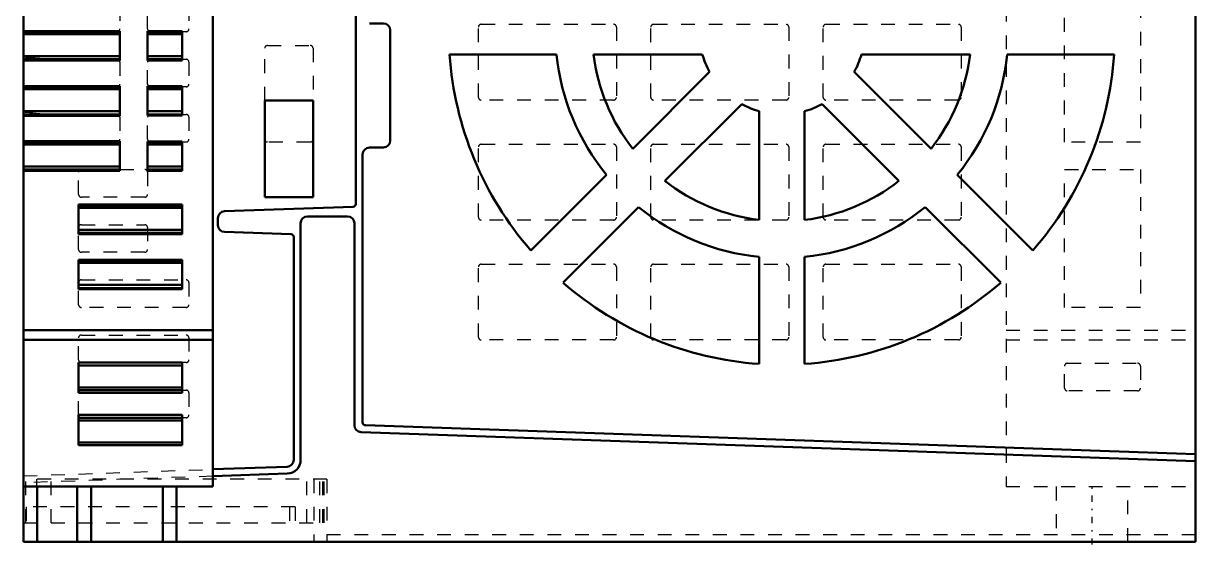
# Model space of a CAD drawing. Header units: millimetres. Extents: x 0 to 304, y 0 to 394.
# Drawn here: x 3.9 to 88.9, y -0.2 to 37.6 of the extents above; entities that cross this region are included whole.
import ezdxf

# ---------------------------------------------------------------- set-up
doc = ezdxf.new("R2010")
doc.units = ezdxf.units.MM
doc.linetypes.add('Center', pattern=[1.5, 0.45, -0.5, 0.05, -0.5])
doc.linetypes.add('Dashed', pattern=[2, 1, -1])
for name, color, linetype, lineweight in [('AM_4', 7, 'Continuous', 50), ('AM_6', 2, 'Continuous', 35), ('AM_7', 7, 'Center', 25), ('AM_9', 6, 'Dashed', 25)]:
    doc.layers.add(name, color=color, linetype=linetype, lineweight=lineweight)

# ---------------------------------------------------------------- blocks, each defined once
blk = doc.blocks.new('2_MDDLN45SE_5_in_MDDLN45SE_1100')
at = {"layer": 'AM_4'}
for p, q in [((3.866, 0), (3.866, 153.3)), ((88.866, 145.1), (88.866, 0)), ((17.603, 100.734), (17.603, 4)), ((27.966, 24.5), (27.966, 41.81)), ((28.966, 37.6), (29.966, 37.6)), ((10.866, 37.05), (3.866, 37.05)), ((10.866, 37), (3.866, 37)), ((10.866, 36.828), (3.866, 36.828)), ((10.866, 34.908), (10.866, 37.05)), ((12.866, 34.914), (12.866, 37.045)), ((12.866, 37.045), (15.366, 37.045)), ((12.866, 37), (15.366, 37)), ((12.866, 36.828), (15.366, 36.828)), ((15.366, 34.914), (15.366, 37.045)), ((30.466, 37.1), (30.466, 29.1)), ((10.866, 35.228), (3.866, 35.228)), ((10.866, 35), (3.866, 35)), ((3.866, 34.908), (10.866, 34.908)), ((12.866, 35.228), (15.366, 35.228)), ((12.866, 35), (15.366, 35)), ((15.366, 34.914), (12.866, 34.914)), ((42.529, 35.35), (34.773, 35.35)), ((45.216, 35.35), (53.098, 35.35)), ((64.635, 35.35), (72.517, 35.35)), ((82.96, 35.35), (75.203, 35.35)), ((53.62, 34.088), (48.047, 28.514)), ((69.685, 28.514), (64.112, 34.088)), ((10.866, 33.05), (3.866, 33.05)), ((10.866, 33), (3.866, 33)), ((10.866, 32.828), (3.866, 32.828)), ((10.866, 30.908), (10.866, 33.05)), ((12.866, 30.914), (12.866, 33.045)), ((12.866, 33.045), (15.366, 33.045)), ((12.866, 33), (15.366, 33)), ((12.866, 32.828), (15.366, 32.828)), ((15.366, 30.914), (15.366, 33.045)), ((21.366, 25), (21.366, 32)), ((21.366, 32), (24.866, 32)), ((24.866, 32), (24.866, 25)), ((50.381, 26.181), (55.954, 31.754)), ((61.779, 31.754), (67.352, 26.181)), ((10.866, 31.228), (3.866, 31.228)), ((10.866, 31), (3.866, 31)), ((3.866, 30.908), (10.866, 30.908)), ((12.866, 31.228), (15.366, 31.228)), ((12.866, 31), (15.366, 31)), ((15.366, 30.914), (12.866, 30.914)), ((57.216, 31.231), (57.216, 23.349)), ((60.516, 23.349), (60.516, 31.231)), ((10.866, 29.05), (3.866, 29.05)), ((10.866, 29), (3.866, 29)), ((10.866, 26.908), (10.866, 29.05)), ((12.866, 26.914), (12.866, 29.045)), ((12.866, 29.045), (15.366, 29.045)), ((12.866, 29), (15.366, 29)), ((15.366, 26.914), (15.366, 29.045)), ((10.866, 28.828), (3.866, 28.828)), ((12.866, 28.828), (15.366, 28.828)), ((28.466, 28.1), (28.466, 8.65)), ((29.966, 28.6), (28.966, 28.6)), ((10.866, 27.228), (3.866, 27.228)), ((12.866, 27.228), (15.366, 27.228)), ((10.866, 27), (3.866, 27)), ((3.866, 26.908), (10.866, 26.908)), ((12.866, 27), (15.366, 27)), ((15.366, 26.914), (12.866, 26.914)), ((40.663, 21.13), (46.148, 26.615)), ((71.585, 26.615), (77.07, 21.13)), ((24.866, 25), (21.366, 25)), ((7.866, 22.314), (7.866, 24.456)), ((7.866, 24.456), (15.366, 24.456)), ((7.866, 24.406), (15.366, 24.406)), ((7.866, 24.234), (15.366, 24.234)), ((15.366, 22.314), (15.366, 24.456)), ((18.449, 23.975), (27.766, 24.3)), ((48.481, 24.281), (42.996, 18.797)), ((74.736, 18.797), (69.251, 24.281)), ((17.966, 22.975), (17.966, 23.475)), ((23.966, 23.1), (23.966, 5.946)), ((27.366, 23.6), (24.466, 23.6)), ((27.866, 8.46), (27.866, 23.1)), ((7.866, 22.634), (15.366, 22.634)), ((7.866, 22.406), (15.366, 22.406)), ((15.366, 22.314), (7.866, 22.314)), ((23.273, 22.307), (18.449, 22.475)), ((23.466, 5.946), (23.466, 22.107)), ((7.866, 18.314), (7.866, 20.456)), ((7.866, 20.456), (15.366, 20.456)), ((7.866, 20.406), (15.366, 20.406)), ((15.366, 18.314), (15.366, 20.456)), ((57.216, 12.906), (57.216, 20.663)), ((60.516, 20.663), (60.516, 12.906)), ((7.866, 20.234), (15.366, 20.234)), ((7.866, 18.634), (15.366, 18.634)), ((7.866, 18.406), (15.366, 18.406)), ((15.366, 18.314), (7.866, 18.314)), ((17.603, 15.346), (3.866, 15.346)), ((17.603, 14.65), (3.866, 14.65)), ((7.866, 10.8), (7.866, 13)), ((15.366, 13), (7.866, 13)), ((7.866, 12.8), (15.366, 12.8)), ((15.366, 10.8), (15.366, 13)), ((7.866, 11.2), (15.366, 11.2)), ((7.866, 11), (15.366, 11)), ((7.866, 10.8), (15.366, 10.8)), ((7.866, 7), (7.866, 9.2)), ((7.866, 9.2), (15.366, 9.2)), ((7.866, 9), (15.366, 9)), ((7.866, 8.8), (15.366, 8.8)), ((15.366, 7), (15.366, 9.2)), ((88.866, 5.847), (28.349, 7.961)), ((28.666, 8.45), (88.866, 6.348)), ((7.866, 7.2), (15.366, 7.2)), ((7.866, 7), (15.366, 7)), ((17.603, 5.258), (22.984, 5.446)), ((23.001, 4.946), (17.603, 4.758)), ((3.866, 4), (17.603, 4)), ((4.866, 0), (4.866, 4)), ((7.766, 0), (7.766, 4)), ((8.766, 0), (8.766, 4)), ((13.966, 0), (13.966, 4)), ((14.966, 0), (14.966, 4)), ((88.866, 0), (3.866, 0))]:
    blk.add_line(p, q, dxfattribs=at)
for centre, radius, start, end in [((29.966, 37.1), 0.5, 0, 90), ((58.866, 37), 24.15, 183.91767, 221.08233), ((58.866, 37), 16.42, 185.76723, 219.23277), ((58.866, 37), 13.75, 186.8921, 218.1079), ((58.866, 37), 6, 195.96201, 209.03799), ((58.866, 37), 6, 330.96201, 344.03799), ((58.866, 37), 13.75, 321.8921, 353.1079), ((58.866, 37), 16.42, 320.76723, 354.23277), ((58.866, 37), 24.15, 318.91767, 356.08233), ((58.866, 37), 6, 240.96201, 254.03799), ((58.866, 37), 6, 285.96201, 299.03799), ((29.966, 29.1), 0.5, 270, 0), ((28.966, 28.1), 0.5, 90, 180), ((58.866, 37), 13.75, 231.8921, 263.1079), ((58.866, 37), 13.75, 276.8921, 308.1079), ((18.466, 23.475), 0.5, 92, 180), ((27.766, 24.5), 0.2, 270, 0), ((58.866, 37), 16.42, 230.76723, 264.23277), ((58.866, 37), 16.42, 275.76723, 309.23277), ((18.466, 22.975), 0.5, 180, 268), ((24.466, 23.1), 0.5, 90, 180), ((27.366, 23.1), 0.5, 0, 90), ((23.266, 22.107), 0.2, 0, 88), ((58.866, 37), 24.15, 228.91767, 266.08233), ((58.866, 37), 24.15, 273.91767, 311.08233), ((28.666, 8.65), 0.2, 180, 270), ((28.366, 8.46), 0.5, 180, 268), ((22.966, 5.946), 0.5, 272, 0), ((22.966, 5.946), 1, 272, 0)]:
    blk.add_arc(centre, radius, start, end, dxfattribs=at)
at = {"layer": 'AM_7'}
blk.add_line((81.366, -0.2), (81.366, 4.2), dxfattribs=at)
at = {"layer": 'AM_9'}
for p, q in [((75.129, 100.734), (75.129, 4)), ((10.866, 38.8), (10.866, 37.2)), ((12.866, 37.2), (12.866, 38.8)), ((15.866, 38.8), (15.866, 37.2)), ((79.366, 29), (79.366, 39)), ((84.866, 39), (84.866, 29)), ((37.066, 37.539), (46.666, 37.539)), ((49.566, 37.539), (59.166, 37.539)), ((62.066, 37.539), (71.666, 37.539)), ((5.866, 37), (4.049, 36.841)), ((15.666, 37), (15.366, 37)), ((36.866, 32.239), (36.866, 37.339)), ((46.866, 37.339), (46.866, 32.239)), ((49.366, 32.239), (49.366, 37.339)), ((59.366, 37.339), (59.366, 32.239)), ((61.866, 32.239), (61.866, 37.339)), ((71.866, 37.339), (71.866, 32.239)), ((21.366, 32), (21.366, 35.8)), ((21.566, 36), (24.666, 36)), ((24.866, 35.8), (24.866, 32)), ((4.049, 35.159), (5.866, 35)), ((15.366, 35), (15.666, 35)), ((10.866, 34.8), (10.866, 33.2)), ((12.866, 33.2), (12.866, 34.8)), ((15.866, 34.8), (15.866, 33.2)), ((5.866, 33), (4.049, 32.841)), ((15.666, 33), (15.366, 33)), ((46.666, 32.039), (37.066, 32.039)), ((59.166, 32.039), (49.566, 32.039)), ((71.666, 32.039), (62.066, 32.039)), ((4.049, 31.159), (5.866, 31)), ((10.866, 30.8), (10.866, 29.2)), ((12.866, 29.2), (12.866, 30.8)), ((15.366, 31), (15.666, 31)), ((15.866, 30.8), (15.866, 29.2)), ((5.866, 29), (4.049, 28.841)), ((15.666, 29), (15.366, 29)), ((24.666, 29), (21.566, 29)), ((84.866, 29), (79.366, 29)), ((36.866, 23.539), (36.866, 28.639)), ((37.066, 28.839), (46.666, 28.839)), ((46.866, 28.639), (46.866, 23.539)), ((49.366, 23.539), (49.366, 28.639)), ((49.566, 28.839), (59.166, 28.839)), ((59.366, 28.639), (59.366, 23.539)), ((61.866, 23.539), (61.866, 28.639)), ((62.066, 28.839), (71.666, 28.839)), ((71.866, 28.639), (71.866, 23.539)), ((7.866, 25.2), (7.866, 26.8)), ((10.866, 27), (12.666, 27)), ((12.866, 26.8), (12.866, 25.2)), ((79.366, 17), (79.366, 27)), ((79.366, 27), (84.866, 27)), ((84.866, 27), (84.866, 17)), ((12.666, 25), (8.066, 25)), ((8.066, 23), (12.666, 23)), ((46.666, 23.339), (37.066, 23.339)), ((59.166, 23.339), (49.566, 23.339)), ((71.666, 23.339), (62.066, 23.339)), ((7.866, 21.2), (7.866, 22.314)), ((12.866, 22.8), (12.866, 21.2)), ((12.666, 21), (8.066, 21)), ((36.866, 14.839), (36.866, 19.939)), ((37.066, 20.139), (46.666, 20.139)), ((46.866, 19.939), (46.866, 14.839)), ((49.366, 14.839), (49.366, 19.939)), ((49.566, 20.139), (59.166, 20.139)), ((59.366, 19.939), (59.366, 14.839)), ((61.866, 14.839), (61.866, 19.939)), ((62.066, 20.139), (71.666, 20.139)), ((71.866, 19.939), (71.866, 14.839)), ((8.066, 19), (15.666, 19)), ((15.866, 18.8), (15.866, 17.2)), ((7.866, 17.2), (7.866, 18.314)), ((15.666, 17), (8.066, 17)), ((84.866, 17), (79.366, 17)), ((75.129, 15.346), (88.866, 15.346)), ((7.866, 13.2), (7.866, 14.8)), ((8.066, 15), (15.666, 15)), ((15.866, 14.8), (15.866, 13.2)), ((46.666, 14.639), (37.066, 14.639)), ((59.166, 14.639), (49.566, 14.639)), ((71.666, 14.639), (62.066, 14.639)), ((75.129, 14.65), (88.866, 14.65)), ((15.666, 13), (15.366, 13)), ((79.366, 11.15), (79.366, 12.75)), ((79.566, 12.95), (84.666, 12.95)), ((84.866, 12.75), (84.866, 11.15)), ((7.866, 9.2), (7.866, 10.8)), ((15.366, 11), (15.666, 11)), ((15.866, 10.8), (15.866, 9.2)), ((84.666, 10.95), (79.566, 10.95)), ((15.666, 9), (15.366, 9)), ((3.866, 4.778), (17.603, 5.258)), ((17.603, 4.758), (3.866, 4.278)), ((25.866, 4.535), (3.866, 4.535)), ((4.049, 1.378), (4.049, 4.535)), ((4.814, 4.535), (4.814, 0)), ((5.866, 1.378), (5.866, 4.535)), ((24.419, 1.378), (24.419, 4.535)), ((24.919, 4.535), (24.919, 0)), ((25.366, 1.378), (25.366, 4.535)), ((25.566, 1.378), (25.566, 4.535)), ((25.666, 1.378), (25.666, 4.535)), ((25.866, 4.535), (25.866, 0)), ((75.129, 4), (88.866, 4)), ((78.766, 4), (78.766, 0)), ((83.966, 0), (83.966, 4)), ((23.563, 2.533), (3.866, 2.533)), ((4.066, 2.533), (4.066, 1.378)), ((23.163, 2.533), (23.163, 1.378)), ((23.563, 2.533), (23.563, 1.378)), ((3.866, 1.378), (25.866, 1.378)), ((88.866, 0.5), (25.866, 0.5))]:
    blk.add_line(p, q, dxfattribs=at)
for centre, start, end in [((37.066, 37.339), 90, 180), ((46.666, 37.339), 0.0001, 90), ((49.566, 37.339), 90, 180), ((59.166, 37.339), 0.0001, 90), ((62.066, 37.339), 90, 180), ((71.666, 37.339), 0.0001, 90), ((4.066, 36.642), 95, 180), ((10.666, 37.2), 270, 0), ((13.066, 37.2), 180, 270), ((15.666, 37.2), 270, 0), ((21.566, 35.8), 90, 180), ((24.666, 35.8), 0, 90), ((4.066, 35.358), 180, 265), ((10.666, 34.8), 0, 90), ((13.066, 34.8), 90, 180), ((15.666, 34.8), 0, 90), ((10.666, 33.2), 270, 0), ((13.066, 33.2), 180, 270), ((15.666, 33.2), 270, 0), ((4.066, 32.642), 95, 180), ((37.066, 32.239), 180, 270), ((46.666, 32.239), 270, 0), ((49.566, 32.239), 180, 270), ((59.166, 32.239), 270, 0), ((62.066, 32.239), 180, 270), ((71.666, 32.239), 270, 0), ((4.066, 31.358), 180, 265), ((10.666, 30.8), 0, 90), ((13.066, 30.8), 90, 180), ((15.666, 30.8), 0, 90), ((10.666, 29.2), 270, 0), ((13.066, 29.2), 180, 270), ((15.666, 29.2), 270, 0), ((21.566, 29.2), 180, 270), ((24.666, 29.2), 270, 0), ((4.066, 28.642), 95, 180), ((37.066, 28.639), 90, 180), ((46.666, 28.639), 0.0001, 90), ((49.566, 28.639), 90, 180), ((59.166, 28.639), 0.0001, 90), ((62.066, 28.639), 90, 180), ((71.666, 28.639), 0.0001, 90), ((8.066, 26.8), 90, 180), ((12.666, 26.8), 0.0001, 90), ((8.066, 25.2), 180, 270), ((12.666, 25.2), 270, 0), ((8.066, 22.8), 90, 180), ((12.666, 22.8), 0.0001, 90), ((37.066, 23.539), 180, 270), ((46.666, 23.539), 270, 0), ((49.566, 23.539), 180, 270), ((59.166, 23.539), 270, 0), ((62.066, 23.539), 180, 270), ((71.666, 23.539), 270, 0), ((8.066, 21.2), 180, 270), ((12.666, 21.2), 270, 0), ((37.066, 19.939), 90, 180), ((46.666, 19.939), 0.0001, 90), ((49.566, 19.939), 90, 180), ((59.166, 19.939), 0.0001, 90), ((62.066, 19.939), 90, 180), ((71.666, 19.939), 0.0001, 90), ((8.066, 18.8), 90, 180), ((15.666, 18.8), 0, 90), ((8.066, 17.2), 180, 270), ((15.666, 17.2), 270, 0), ((8.066, 14.8), 90, 180), ((15.666, 14.8), 0, 90), ((37.066, 14.839), 180, 270), ((46.666, 14.839), 270, 0), ((49.566, 14.839), 180, 270), ((59.166, 14.839), 270, 0), ((62.066, 14.839), 180, 270), ((71.666, 14.839), 270, 0), ((8.066, 13.2), 180, 270), ((15.666, 13.2), 270, 0), ((79.566, 12.75), 90, 180), ((84.666, 12.75), 0, 90), ((79.566, 11.15), 180, 270), ((84.666, 11.15), 270, 0), ((8.066, 10.8), 90, 180), ((15.666, 10.8), 0, 90), ((8.066, 9.2), 180, 270), ((15.666, 9.2), 270, 0)]:
    blk.add_arc(centre, 0.2, start, end, dxfattribs=at)
at = {"layer": 'AM_6', "flags": 8}
for tag, p in [('NN', (95.316, 194.689)), ('NT', (95.316, 194.189)), ('NB', (95.316, 193.689)), ('NBSYN', (95.316, 193.189)), ('LINA', (95.316, 192.689)), ('CNSORDERNO', (95.316, 192.189)), ('F', (95.316, 191.689)), ('MC', (95.316, 191.189)), ('PSV', (95.316, 190.689)), ('ES', (95.316, 190.189)), ('COMPANY', (95.316, 189.689))]:
    blk.add_attdef(tag, p, '', height=0.5, dxfattribs=at)
blk = doc.blocks.new('1_MDDLN45SE_1100')
blk.add_blockref('2_MDDLN45SE_5_in_MDDLN45SE_1100', (0, 0))
at = {"layer": 'AM_6', "flags": 8}
for tag, p in [('NN', (309.225, 394.159)), ('NT', (309.225, 393.659)), ('NB', (309.225, 393.159)), ('NBSYN', (309.225, 392.659)), ('CNSORDERNO', (309.225, 391.659)), ('LINA', (309.225, 392.159)), ('F', (309.225, 391.159)), ('MC', (309.225, 390.659)), ('PSV', (309.225, 390.159)), ('ES', (309.225, 389.659)), ('COMPANY', (309.225, 389.159))]:
    blk.add_attdef(tag, p, '', height=0.5, dxfattribs=at)

msp = doc.modelspace()

# ---------------------------------------------------------------- block references
msp.add_blockref('1_MDDLN45SE_1100', (0, 0))

doc.saveas('drawing.dxf')
